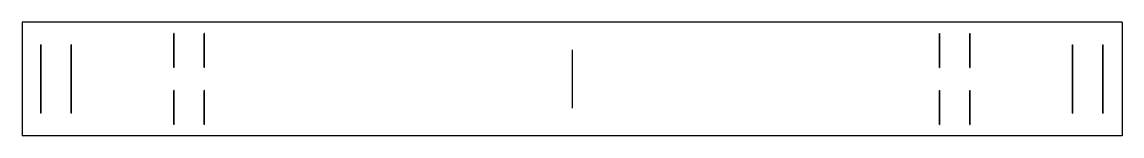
# Model space of a CAD drawing. Extents: x -145 to 145, y -15 to 15.
import ezdxf

# ---------------------------------------------------------------- set-up
doc = ezdxf.new("R2010")
doc.units = 0
doc.header["$MEASUREMENT"] = 0
doc.layers.add('MODELSKETCH_VISIBLE', color=7, linetype='CONTINUOUS')

msp = doc.modelspace()

# ---------------------------------------------------------------- linework, layer by layer
at = {"layer": 'MODELSKETCH_VISIBLE'}
for p, q in [((-145, 15), (-145, -15)), ((145, 15), (-145, 15)), ((145, 15), (145, -15)), ((-104.9, 12), (-105, 12)), ((-105, 3), (-105, 12)), ((-104.9, 3), (-104.9, 12)), ((-97, 3), (-97, 12)), ((-96.9, 12), (-97, 12)), ((-96.9, 3), (-96.9, 12)), ((96.9, 12), (97, 12)), ((96.9, 3), (96.9, 12)), ((97, 3), (97, 12)), ((104.9, 12), (105, 12)), ((104.9, 3), (104.9, 12)), ((105, 3), (105, 12)), ((-139.95, 9), (-140.05, 9)), ((-140.05, -9), (-140.05, 9)), ((-139.95, -9), (-139.95, 9)), ((-132.05, -9), (-132.05, 9)), ((-131.95, 9), (-132.05, 9)), ((-131.95, -9), (-131.95, 9)), ((131.95, -9), (131.95, 9)), ((131.95, 9), (132.05, 9)), ((132.05, -9), (132.05, 9)), ((139.95, -9), (139.95, 9)), ((139.95, 9), (140.05, 9)), ((140.05, -9), (140.05, 9)), ((0, 7.72), (0, -7.68)), ((-104.9, 3), (-105, 3)), ((-96.9, 3), (-97, 3)), ((96.9, 3), (97, 3)), ((104.9, 3), (105, 3)), ((-105, -12), (-105, -3)), ((-104.9, -3), (-105, -3)), ((-104.9, -12), (-104.9, -3)), ((-96.9, -3), (-97, -3)), ((-97, -12), (-97, -3)), ((-96.9, -12), (-96.9, -3)), ((96.9, -3), (97, -3)), ((96.9, -12), (96.9, -3)), ((97, -12), (97, -3)), ((104.9, -3), (105, -3)), ((104.9, -12), (104.9, -3)), ((105, -12), (105, -3)), ((-139.95, -9), (-140.05, -9)), ((-131.95, -9), (-132.05, -9)), ((131.95, -9), (132.05, -9)), ((139.95, -9), (140.05, -9)), ((-104.9, -12), (-105, -12)), ((-96.9, -12), (-97, -12)), ((96.9, -12), (97, -12)), ((104.9, -12), (105, -12)), ((145, -15), (-145, -15))]:
    msp.add_line(p, q, dxfattribs=at)

doc.saveas('drawing.dxf')
